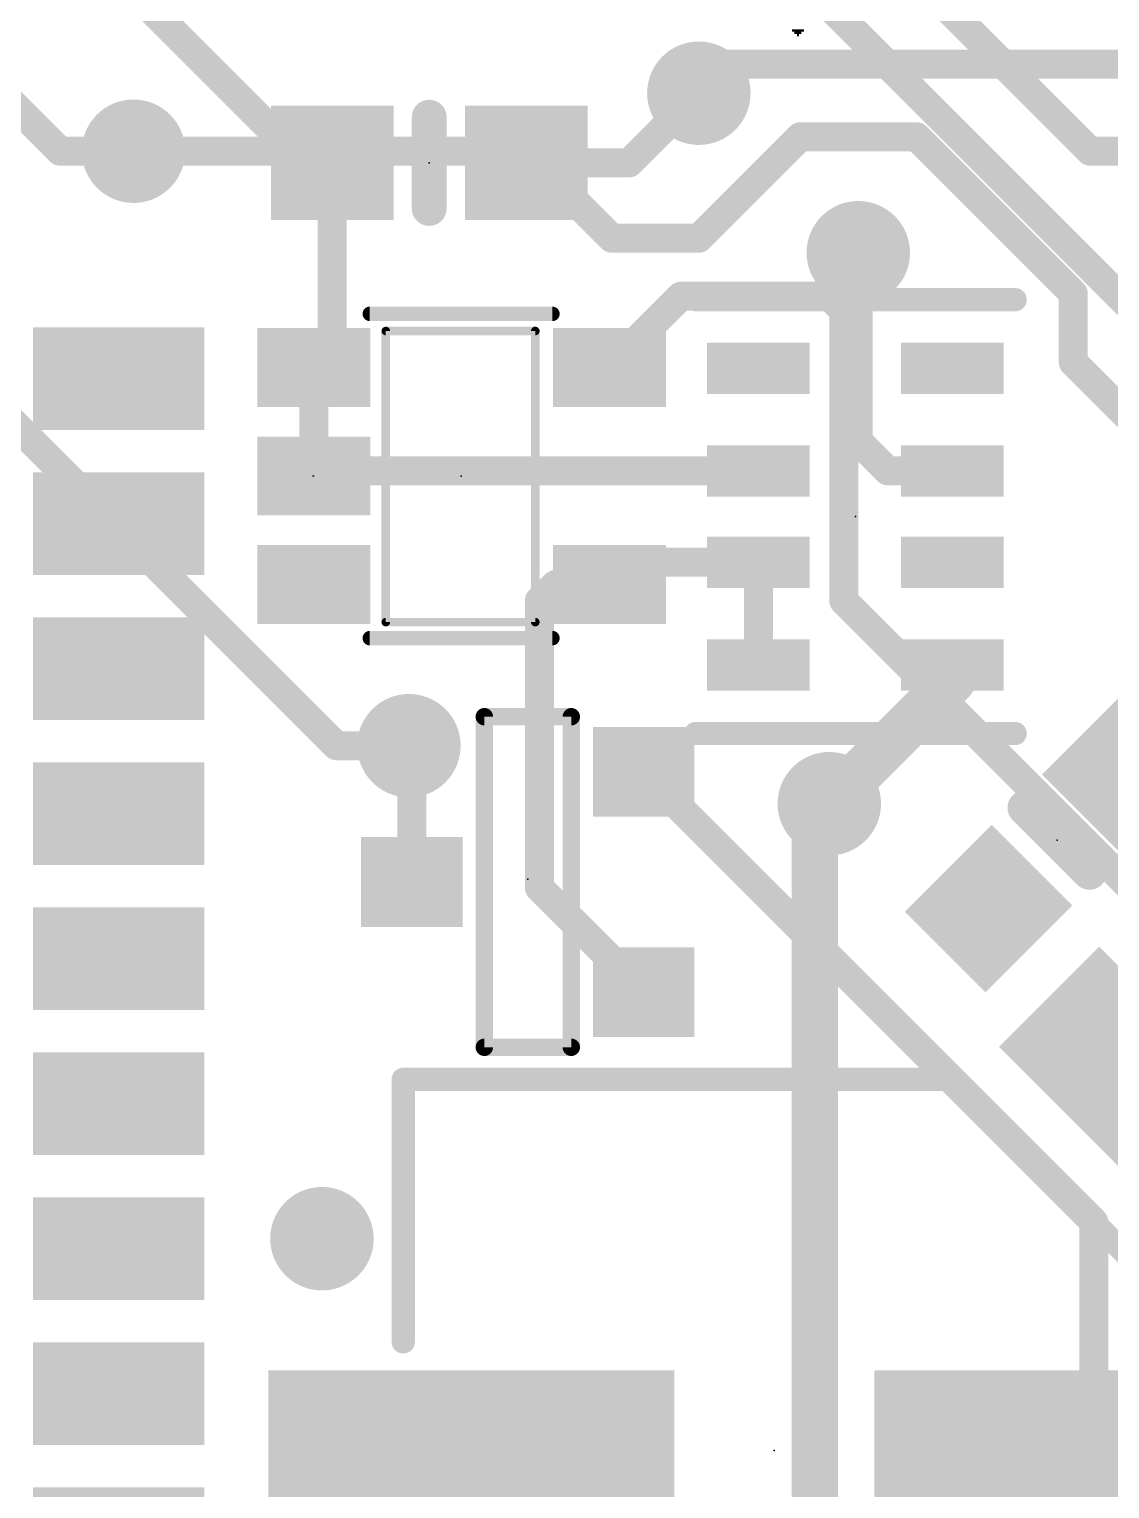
# Model space of a CAD drawing. Extents: x -3.3 to 68.7, y -0.1 to 53.5.
# Drawn here: x 24.74 to 34.21, y 18.89 to 31.68 of the extents above; entities that cross this region are included whole.
import ezdxf

# ---------------------------------------------------------------- set-up
doc = ezdxf.new("R2010")
doc.units = 0
for name, color, linetype in [('1', 12, 'CONTINUOUS'), ('16', 5, 'CONTINUOUS'), ('18', 3, 'CONTINUOUS'), ('200', 4, 'CONTINUOUS'), ('21', 40, 'CONTINUOUS'), ('23', 53, 'CONTINUOUS')]:
    doc.layers.add(name, color=color, linetype=linetype)

# ---------------------------------------------------------------- blocks, each defined once
blk = doc.blocks.new('RECT')
blk.add_solid([(-0.5, -0.5), (0.5, -0.5), (-0.5, 0.5), (0.5, 0.5)])
blk = doc.blocks.new('ROUNDV')
at = {"const_width": 0.5}
blk.add_lwpolyline([(0, -0.25, 1), (0, 0.25, 1), (0, -0.25)], format="xyb", dxfattribs=at)

msp = doc.modelspace()

# ---------------------------------------------------------------- linework, layer by layer
at = {"layer": '1'}
for points, const_width in [([(27.1526, 30.5054), (21.2304, 36.4276)], 0.254), ([(28.575, 36.068), (34.036, 30.607)], 0.254), ([(34.798, 28.829), (28.6385, 34.9885)], 0.254), ([(24.1338, 31.4854), (25.0122, 30.607)], 0.254), ([(30.607, 31.115), (29.9974, 30.5054)], 0.254), ([(25.0122, 30.607), (25.654, 30.607)], 0.254), ([(34.036, 30.607), (34.417, 30.607)], 0.254), ([(27.3948, 30.5054), (27.1526, 30.5054)], 0.254), ([(27.3948, 30.5054), (27.3948, 28.8728)], 0.254), ([(29.9974, 30.5054), (29.0948, 30.5054)], 0.254), ([(32.004, 29.718), (32.004, 29.083)], 0.254), ([(30.449, 29.337), (29.8242, 28.7122)], 0.254), ([(31.75, 29.337), (30.449, 29.337)], 0.254), ([(32.004, 29.083), (31.75, 29.337)], 0.254), ([(32.004, 28.067), (32.004, 29.083)], 0.254), ([(27.3948, 28.8728), (27.2342, 28.7122)], 0.254), ([(27.2342, 28.7122), (27.2342, 27.7622)], 0.254), ([(32.2644, 27.8066), (32.004, 28.067)], 0.254), ([(27.2342, 27.7622), (27.2786, 27.8066)], 0.254), ([(31.1286, 27.8066), (27.2786, 27.8066)], 0.254), ([(32.8286, 27.8066), (32.2644, 27.8066)], 0.254), ([(30.0186, 27.0066), (29.8242, 26.8122)], 0.254), ([(31.1286, 27.0066), (30.0186, 27.0066)], 0.254), ([(31.1286, 27.0066), (31.1286, 26.1066)], 0.254), ([(29.21, 26.67), (29.3522, 26.8122)], 0.254), ([(29.8242, 26.8122), (29.3522, 26.8122)], 0.254), ([(29.21, 26.67), (29.21, 24.1554)], 0.254), ([(32.8286, 26.1066), (32.8286, 25.9706)], 0.4064), ([(31.75, 24.892), (32.8286, 25.9706)], 0.4064), ([(28.0924, 25.3746), (28.067, 25.4)], 0.254), ([(28.0924, 25.3746), (28.0924, 24.2062)], 0.254), ([(34.0676, 21.2282), (30.1244, 25.1714)], 0.254), ([(30.1244, 23.241), (29.21, 24.1554)], 0.254), ([(34.0676, 21.2282), (34.0676, 19.0816)], 0.254), ([(33.9214, 19.2278), (34.0676, 19.0816)], 0.254), ([(34.0676, 19.0816), (35.626, 17.5232)], 0.254)]:
    msp.add_lwpolyline(points, dxfattribs=dict(at, const_width=const_width))
for points, const_width in [([(30.6519, 31.0701, 1), (30.5621, 31.1599)], 0.127), ([(25.0122, 30.6705, 1), (25.0122, 30.5435)], 0.127), ([(24.9673, 30.5621, 1), (25.0571, 30.6519)], 0.127), ([(25.654, 30.5435, 1), (25.654, 30.6705)], 0.127), ([(34.036, 30.6705, 1), (34.036, 30.5435)], 0.127), ([(33.9911, 30.5621, 1), (34.0809, 30.6519)], 0.127), ([(27.1526, 30.5689, 1), (27.1526, 30.4419)], 0.127), ([(27.1077, 30.4605, 1), (27.1975, 30.5503)], 0.127), ([(27.4583, 30.5054, 1), (27.3313, 30.5054)], 0.127), ([(27.3948, 30.4419, 1), (27.3948, 30.5689)], 0.127), ([(29.0948, 30.5689, 1), (29.0948, 30.4419)], 0.127), ([(29.9525, 30.5503, 1), (30.0423, 30.4605)], 0.127), ([(29.9974, 30.4419, 1), (29.9974, 30.5689)], 0.127), ([(32.0675, 29.718, 1), (31.9405, 29.718)], 0.127), ([(30.449, 29.4005, 1), (30.449, 29.2735)], 0.127), ([(30.4939, 29.2921, 1), (30.4041, 29.3819)], 0.127), ([(31.7949, 29.3819, 1), (31.7051, 29.2921)], 0.127), ([(31.75, 29.2735, 1), (31.75, 29.4005)], 0.127), ([(32.0675, 29.083, 1), (31.9405, 29.083)], 0.127), ([(31.9591, 29.0381, 1), (32.0489, 29.1279)], 0.127), ([(31.9405, 29.083, 1), (32.0675, 29.083)], 0.127), ([(27.3313, 28.8728, 1), (27.4583, 28.8728)], 0.127), ([(27.4397, 28.8279, 1), (27.3499, 28.9177)], 0.127), ([(27.2977, 28.7122, 1), (27.1707, 28.7122)], 0.127), ([(27.1893, 28.7571, 1), (27.2791, 28.6673)], 0.127), ([(29.7793, 28.7571, 1), (29.8691, 28.6673)], 0.127), ([(32.0489, 28.1119, 1), (31.9591, 28.0221)], 0.127), ([(31.9405, 28.067, 1), (32.0675, 28.067)], 0.127), ([(27.1893, 27.8071, 1), (27.2791, 27.7173)], 0.127), ([(27.2786, 27.8701, 1), (27.2786, 27.7431)], 0.127), ([(27.3235, 27.7617, 1), (27.2337, 27.8515)], 0.127), ([(31.1286, 27.7431, 1), (31.1286, 27.8701)], 0.127), ([(32.2644, 27.8701, 1), (32.2644, 27.7431)], 0.127), ([(32.2195, 27.7617, 1), (32.3093, 27.8515)], 0.127), ([(32.8286, 27.7431, 1), (32.8286, 27.8701)], 0.127), ([(27.1707, 27.7622, 1), (27.2977, 27.7622)], 0.127), ([(30.0186, 27.0701, 1), (30.0186, 26.9431)], 0.127), ([(30.0635, 26.9617, 1), (29.9737, 27.0515)], 0.127), ([(31.1921, 27.0066, 1), (31.0651, 27.0066)], 0.127), ([(31.1286, 26.9431, 1), (31.1286, 27.0701)], 0.127), ([(29.3522, 26.8757, 1), (29.3522, 26.7487)], 0.127), ([(29.3971, 26.7673, 1), (29.3073, 26.8571)], 0.127), ([(29.7793, 26.8571, 1), (29.8691, 26.7673)], 0.127), ([(29.8242, 26.7487, 1), (29.8242, 26.8757)], 0.127), ([(29.2735, 26.67, 1), (29.1465, 26.67)], 0.127), ([(29.1651, 26.7149, 1), (29.2549, 26.6251)], 0.127), ([(32.9302, 26.1066, 1), (32.727, 26.1066)], 0.2032), ([(31.0651, 26.1066, 1), (31.1921, 26.1066)], 0.127), ([(32.9004, 25.8988, 1), (32.7568, 26.0424)], 0.2032), ([(32.727, 25.9706, 1), (32.9302, 25.9706)], 0.2032), ([(28.1119, 25.4449, 1), (28.0221, 25.3551)], 0.127), ([(28.1559, 25.3746, 1), (28.0289, 25.3746)], 0.127), ([(28.0475, 25.3297, 1), (28.1373, 25.4195)], 0.127), ([(30.1693, 25.2163, 1), (30.0795, 25.1265)], 0.127), ([(31.6782, 24.9638, 1), (31.8218, 24.8202)], 0.2032), ([(28.0289, 24.2062, 1), (28.1559, 24.2062)], 0.127), ([(29.2549, 24.2003, 1), (29.1651, 24.1105)], 0.127), ([(29.1465, 24.1554, 1), (29.2735, 24.1554)], 0.127), ([(30.0795, 23.1961, 1), (30.1693, 23.2859)], 0.127), ([(34.1311, 21.2282, 1), (34.0041, 21.2282)], 0.127), ([(34.0227, 21.1833, 1), (34.1125, 21.2731)], 0.127), ([(33.9663, 19.2727, 1), (33.8765, 19.1829)], 0.127), ([(34.1125, 19.1265, 1), (34.0227, 19.0367)], 0.127), ([(34.0227, 19.0367, 1), (34.1125, 19.1265)], 0.127), ([(34.0041, 19.0816, 1), (34.1311, 19.0816)], 0.127)]:
    msp.add_lwpolyline(points, format="xyb", dxfattribs=dict(at, const_width=const_width))
at = {"layer": '16'}
for points, const_width in [([(30.607, 31.115), (30.861, 31.369)], 0.254), ([(36.703, 31.369), (30.861, 31.369)], 0.254), ([(27.432, 25.4), (21.844, 30.988)], 0.254), ([(31.496, 30.734), (30.607, 29.845)], 0.254), ([(32.512, 30.734), (31.496, 30.734)], 0.254), ([(33.8876, 29.3584), (32.512, 30.734)], 0.254), ([(29.083, 30.607), (25.654, 30.607)], 0.254), ([(29.845, 29.845), (29.083, 30.607)], 0.254), ([(30.607, 29.845), (29.845, 29.845)], 0.254), ([(32.004, 29.718), (31.877, 29.591)], 0.254), ([(31.877, 29.591), (31.877, 26.67)], 0.254), ([(33.8876, 29.3584), (33.8876, 28.7585)], 0.254), ([(34.6005, 28.0456), (33.8876, 28.7585)], 0.254), ([(31.877, 26.67), (36.068, 22.479)], 0.254), ([(28.067, 25.4), (27.432, 25.4)], 0.254), ([(31.623, 24.765), (31.75, 24.892)], 0.4064), ([(31.623, 15.748), (31.623, 24.765)], 0.4064)]:
    msp.add_lwpolyline(points, dxfattribs=dict(at, const_width=const_width))
for points, const_width in [([(30.861, 31.4325, 1), (30.861, 31.3055)], 0.127), ([(30.9059, 31.3241, 1), (30.8161, 31.4139)], 0.127), ([(30.5621, 31.1599, 1), (30.6519, 31.0701)], 0.127), ([(31.496, 30.7975, 1), (31.496, 30.6705)], 0.127), ([(31.5409, 30.6891, 1), (31.4511, 30.7789)], 0.127), ([(32.5569, 30.7789, 1), (32.4671, 30.6891)], 0.127), ([(32.512, 30.6705, 1), (32.512, 30.7975)], 0.127), ([(25.654, 30.6705, 1), (25.654, 30.5435)], 0.127), ([(29.1279, 30.6519, 1), (29.0381, 30.5621)], 0.127), ([(29.083, 30.5435, 1), (29.083, 30.6705)], 0.127), ([(29.845, 29.9085, 1), (29.845, 29.7815)], 0.127), ([(29.8001, 29.8001, 1), (29.8899, 29.8899)], 0.127), ([(30.5621, 29.8899, 1), (30.6519, 29.8001)], 0.127), ([(30.607, 29.7815, 1), (30.607, 29.9085)], 0.127), ([(32.0489, 29.6731, 1), (31.9591, 29.7629)], 0.127), ([(31.9405, 29.591, 1), (31.8135, 29.591)], 0.127), ([(31.8321, 29.6359, 1), (31.9219, 29.5461)], 0.127), ([(33.9511, 29.3584, 1), (33.8241, 29.3584)], 0.127), ([(33.8427, 29.3135, 1), (33.9325, 29.4033)], 0.127), ([(33.9325, 28.8034, 1), (33.8427, 28.7136)], 0.127), ([(33.8241, 28.7585, 1), (33.9511, 28.7585)], 0.127), ([(31.9219, 26.7149, 1), (31.8321, 26.6251)], 0.127), ([(31.8135, 26.67, 1), (31.9405, 26.67)], 0.127), ([(27.432, 25.4635, 1), (27.432, 25.3365)], 0.127), ([(27.3871, 25.3551, 1), (27.4769, 25.4449)], 0.127), ([(28.067, 25.3365, 1), (28.067, 25.4635)], 0.127), ([(31.8218, 24.8202, 1), (31.6782, 24.9638)], 0.2032), ([(31.7246, 24.765, 1), (31.5214, 24.765)], 0.2032), ([(31.5512, 24.8368, 1), (31.6948, 24.6932)], 0.2032)]:
    msp.add_lwpolyline(points, format="xyb", dxfattribs=dict(at, const_width=const_width))
at = {"layer": '21'}
for points, const_width in [([(28.2448, 30.9054), (28.2448, 30.1054)], 0.3048), ([(30.5786, 29.3066), (33.3786, 29.3066)], 0.2032), ([(27.7242, 29.1822), (29.3242, 29.1822)], 0.127), ([(27.8642, 26.4822), (27.8642, 29.0322)], 0.075), ([(27.8642, 29.0322), (29.1742, 29.0322)], 0.075), ([(29.1742, 29.0322), (29.1742, 26.4822)], 0.075), ([(27.2342, 27.7622), (27.2242, 27.7622)], 0.01), ([(29.1742, 26.4822), (27.8642, 26.4822)], 0.075), ([(29.3242, 26.3422), (27.7242, 26.3422)], 0.127), ([(28.7274, 22.7584), (28.7274, 25.654)], 0.1524), ([(28.7274, 25.654), (29.4894, 25.654)], 0.1524), ([(29.4894, 25.654), (29.4894, 22.7584)], 0.1524), ([(33.3786, 25.5066), (30.5786, 25.5066)], 0.2032), ([(34.0295, 24.2908), (33.4638, 24.8564)], 0.3048), ([(29.4894, 22.7584), (28.7274, 22.7584)], 0.1524), ([(28.0174, 20.1778), (28.0174, 22.4778)], 0.2032), ([(28.0174, 22.4778), (32.8174, 22.4778)], 0.2032), ([(32.8174, 22.4778), (34.5174, 20.7778)], 0.2032)]:
    msp.add_lwpolyline(points, dxfattribs=dict(at, const_width=const_width))
for points, const_width in [([(28.321, 30.9054, 1), (28.1686, 30.9054)], 0.1524), ([(28.1686, 30.1054, 1), (28.321, 30.1054)], 0.1524), ([(30.5786, 29.3574, 1), (30.5786, 29.2558)], 0.1016), ([(33.3786, 29.2558, 1), (33.3786, 29.3574)], 0.1016), ([(27.7242, 29.214, 1), (27.7242, 29.1505)], 0.0635), ([(29.3242, 29.1505, 1), (29.3242, 29.214)], 0.0635), ([(27.883, 29.0322, 1), (27.8454, 29.0322)], 0.0375), ([(27.8642, 29.051, 1), (27.8642, 29.0135)], 0.0375), ([(29.193, 29.0322, 1), (29.1555, 29.0322)], 0.0375), ([(29.1742, 29.0135, 1), (29.1742, 29.051)], 0.0375), ([(27.2242, 27.7647, 1), (27.2242, 27.7597)], 0.005), ([(27.2342, 27.7597, 1), (27.2342, 27.7647)], 0.005), ([(27.8642, 26.501, 1), (27.8642, 26.4635)], 0.0375), ([(27.8454, 26.4822, 1), (27.883, 26.4822)], 0.0375), ([(29.1555, 26.4822, 1), (29.193, 26.4822)], 0.0375), ([(29.1742, 26.4635, 1), (29.1742, 26.501)], 0.0375), ([(27.7242, 26.374, 1), (27.7242, 26.3105)], 0.0635), ([(29.3242, 26.3105, 1), (29.3242, 26.374)], 0.0635), ([(28.7655, 25.654, 1), (28.6893, 25.654)], 0.0762), ([(28.7274, 25.6921, 1), (28.7274, 25.6159)], 0.0762), ([(29.5275, 25.654, 1), (29.4513, 25.654)], 0.0762), ([(29.4894, 25.6159, 1), (29.4894, 25.6921)], 0.0762), ([(30.5786, 25.5574, 1), (30.5786, 25.4558)], 0.1016), ([(33.3786, 25.4558, 1), (33.3786, 25.5574)], 0.1016), ([(33.5176, 24.9103, 1), (33.4099, 24.8026)], 0.1524), ([(33.9756, 24.2369, 1), (34.0833, 24.3446)], 0.1524), ([(28.7274, 22.7965, 1), (28.7274, 22.7203)], 0.0762), ([(28.6893, 22.7584, 1), (28.7655, 22.7584)], 0.0762), ([(29.4513, 22.7584, 1), (29.5275, 22.7584)], 0.0762), ([(29.4894, 22.7203, 1), (29.4894, 22.7965)], 0.0762), ([(28.0682, 22.4778, 1), (27.9666, 22.4778)], 0.1016), ([(28.0174, 22.5286, 1), (28.0174, 22.427)], 0.1016), ([(32.8533, 22.5137, 1), (32.7815, 22.4419)], 0.1016), ([(32.8174, 22.427, 1), (32.8174, 22.5286)], 0.1016), ([(27.9666, 20.1778, 1), (28.0682, 20.1778)], 0.1016)]:
    msp.add_lwpolyline(points, format="xyb", dxfattribs=dict(at, const_width=const_width))
at = {"layer": '23'}
for p in [(28.2448, 30.5054), (28.5242, 27.7622), (31.9786, 27.4066), (33.7466, 24.5736), (29.1084, 24.2316), (31.2674, 19.2278)]:
    msp.add_point(p, dxfattribs=at)

# ---------------------------------------------------------------- block references
at = {"layer": '1', "xscale": 1.075}
for p in [(27.3948, 30.5054), (29.0948, 30.5054)]:
    msp.add_blockref('RECT', p, dxfattribs=at)
at = {"layer": '1'}
for p, xscale, yscale in [((25.5238, 28.6154), 1.5, 0.9), ((25.5238, 27.3454), 1.5, 0.9), ((25.5238, 26.0754), 1.5, 0.9), ((25.5238, 24.8054), 1.5, 0.9), ((25.5238, 23.5354), 1.5, 0.9), ((25.5238, 22.2654), 1.5, 0.9), ((25.5238, 20.9954), 1.5, 0.9), ((25.5238, 19.7254), 1.5, 0.9), ((28.6134, 19.2278), 3.556, 1.4), ((33.9214, 19.2278), 3.556, 1.4), ((25.5238, 18.4554), 1.5, 0.9)]:
    msp.add_blockref('RECT', p, dxfattribs=dict(at, xscale=xscale, yscale=yscale))
for p, xscale, yscale, rotation in [((27.2342, 28.7122), 0.69, 0.99, 270), ((29.8242, 28.7122), 0.69, 0.99, 270), ((31.1286, 28.7066), 0.45, 0.9, 90), ((32.8286, 28.7066), 0.45, 0.9, 90), ((27.2342, 27.7622), 0.69, 0.99, 270), ((31.1286, 27.8066), 0.45, 0.9, 90), ((32.8286, 27.8066), 0.45, 0.9, 90), ((31.1286, 27.0066), 0.45, 0.9, 90), ((32.8286, 27.0066), 0.45, 0.9, 90), ((27.2342, 26.8122), 0.69, 0.99, 270), ((29.8242, 26.8122), 0.69, 0.99, 270), ((31.1286, 26.1066), 0.45, 0.9, 90), ((32.8286, 26.1066), 0.45, 0.9, 90), ((30.1244, 25.1714), 0.7874, 0.889, 270), ((28.0924, 24.2062), 0.7874, 0.889, 270), ((30.1244, 23.241), 0.7874, 0.889, 270), ((34.2061, 22.6708), 1.24, 1.5, 225)]:
    msp.add_blockref('RECT', p, dxfattribs=dict(at, xscale=xscale, yscale=yscale, rotation=rotation))
at = {"layer": '1', "xscale": 1.075, "rotation": 225}
for p in [(34.3477, 25.1746), (33.1456, 23.9726)]:
    msp.add_blockref('RECT', p, dxfattribs=at)
at = {"layer": '18', "xscale": 0.9064, "yscale": 0.9064}
for p in [(30.607, 31.115), (30.607, 31.115), (25.654, 30.607), (25.654, 30.607), (32.004, 29.718), (32.004, 29.718), (28.067, 25.4), (28.067, 25.4), (31.75, 24.892), (31.75, 24.892), (27.305, 21.082), (27.305, 21.082)]:
    msp.add_blockref('ROUNDV', p, dxfattribs=at)
at = {"layer": '200'}
for p, xscale, yscale in [((31.4757, 31.6653), 0.1067, 0.0211), ((31.4744, 31.6442), 0.0635, 0.0211), ((31.4757, 31.623), 0.0203, 0.0213)]:
    msp.add_blockref('RECT', p, dxfattribs=dict(at, xscale=xscale, yscale=yscale))

doc.saveas('drawing.dxf')
